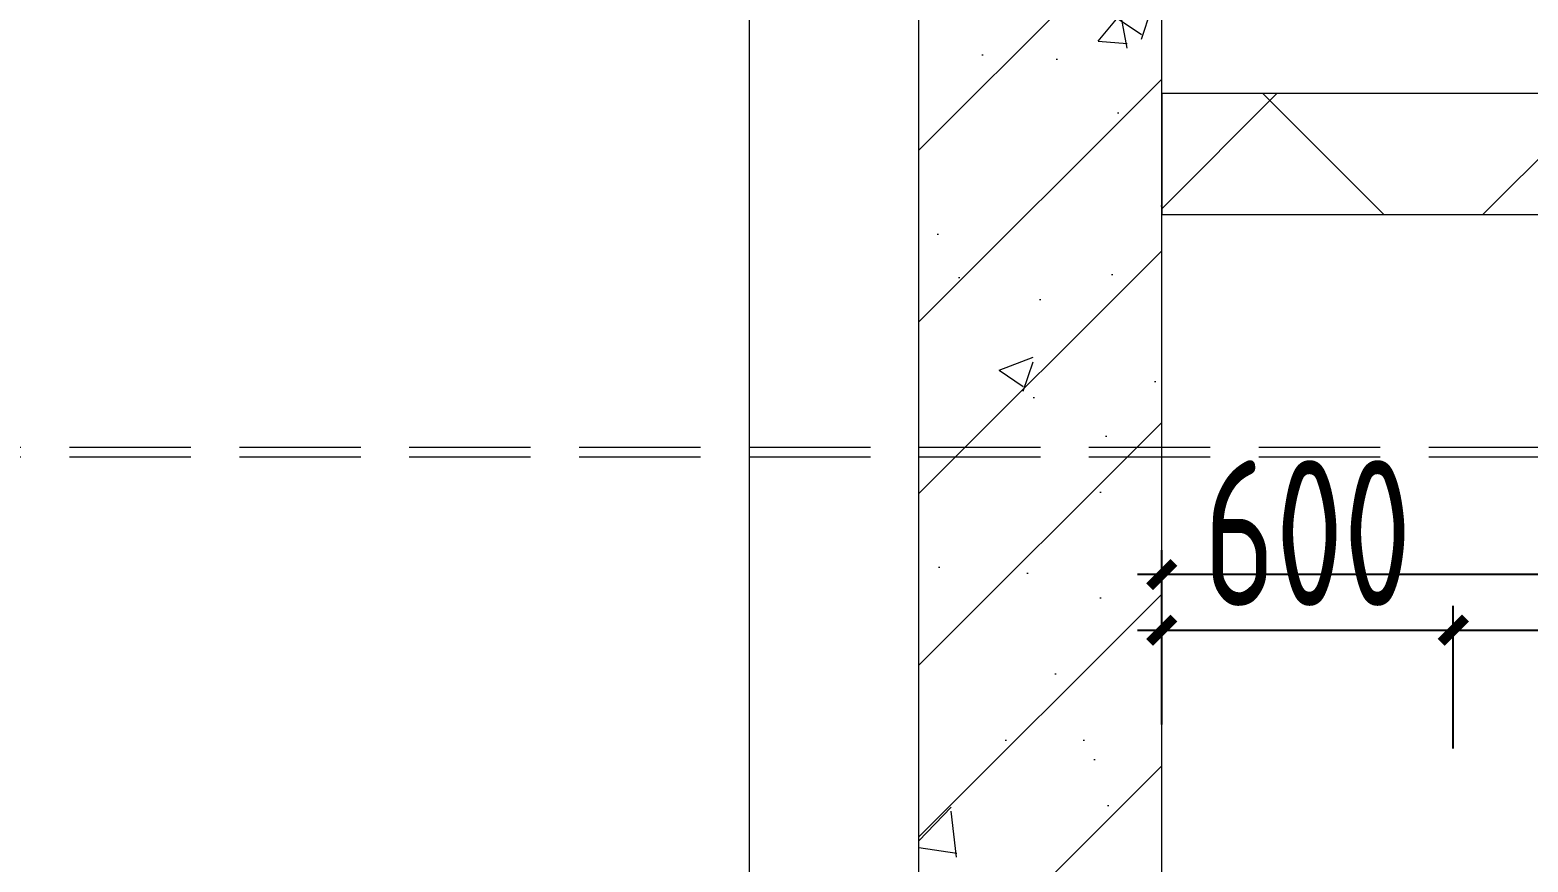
# Model space of a CAD drawing. Extents: x 4 to 13611208, y -605838 to 574722.
# Drawn here: x 13246916 to 13250002, y 205876 to 207590 of the extents above; entities that cross this region are included whole.
import ezdxf

# ---------------------------------------------------------------- set-up
doc = ezdxf.new("R2010")
doc.units = 0
doc.header["$LTSCALE"] = 1000
doc.header["$MEASUREMENT"] = 0
doc.linetypes.add('DASH', pattern=[0.35, 0.25, -0.1])
doc.linetypes.add('DOTE', pattern=[2.42, 2, -0.2, 0.02, -0.2])
doc.layers.add('DUCT-K-P标注', color=7, linetype='Continuous')
doc.layers.add('SXT-标注', color=7, linetype='Continuous')
doc.layers.add('建筑底图', color=8, linetype='Continuous', lineweight=13)
doc.styles.add('du', font='gbenor.shx', dxfattribs={"width": 0.8, "bigfont": 'hztxt.shx'})
doc.dimstyles.new('67', dxfattribs={"dimscale": 100, "dimtxt": 3, "dimasz": 0.5, "dimexe": 0.5, "dimexo": 2, "dimgap": 0.5, "dimtad": 2, "dimdec": 0, "dimrnd": 5, "dimzin": 0, "dimdsep": 46, "dimtxsty": 'du', "dimblk": 'ARCHTICK', "dimcen": 0, "dimdle": 0.5, "dimclrd": 256, "dimclre": 256, "dimclrt": 256, "dimazin": 0, "dimtfac": 1, "dimtdec": 0, "dimtix": 1, "dimtmove": 2, "dimatfit": 3, "dimfxl": 100, "dimtolj": 1, "dimtzin": 0, "dimlwd": -1, "dimlwe": -1, "dimarcsym": 0})

# ---------------------------------------------------------------- blocks, each defined once
blk = doc.blocks.new('_ArchTick')
at = {"color": 0, "linetype": 'ByBlock', "const_width": 0.4}
blk.add_lwpolyline([(-0.5, -0.5), (0.5, 0.5)], dxfattribs=at)
blk = doc.blocks.new('*D895')
at = {"layer": 'DUCT-K-P标注', "transparency": 16777216}
for p, q in [((13249247.4, 206159.5), (13249247.4, 206403.5)), ((13249848.1, 206109.5), (13249848.1, 206403.5)), ((13249197.4, 206353.5), (13249898.1, 206353.5))]:
    blk.add_line(p, q, dxfattribs=at)
at = {"layer": 'DUCT-K-P标注', "transparency": 16777216, "xscale": 50, "yscale": 50, "zscale": 50, "rotation": 180}
blk.add_blockref('_ArchTick', (13249247.4, 206353.5), dxfattribs=at)
at = {"layer": 'DUCT-K-P标注', "transparency": 16777216, "xscale": 50, "yscale": 50, "zscale": 50}
blk.add_blockref('_ArchTick', (13249848.1, 206353.5), dxfattribs=at)
at = {"layer": 'DUCT-K-P标注', "transparency": 16777216, "insert": (13249547.8, 206553.5), "char_height": 300, "attachment_point": 5, "style": 'du'}
blk.add_mtext('\\A1;600', dxfattribs=at)
blk = doc.blocks.new('*D896')
at = {"layer": 'DUCT-K-P标注', "transparency": 16777216}
for p, q in [((13249848.1, 206109.5), (13249848.1, 206403.5)), ((13251647.3, 206109.5), (13251647.3, 206403.5)), ((13249798.1, 206353.5), (13251697.3, 206353.5))]:
    blk.add_line(p, q, dxfattribs=at)
at = {"layer": 'DUCT-K-P标注', "transparency": 16777216, "xscale": 50, "yscale": 50, "zscale": 50, "rotation": 180}
blk.add_blockref('_ArchTick', (13249848.1, 206353.5), dxfattribs=at)
at = {"layer": 'DUCT-K-P标注', "transparency": 16777216, "xscale": 50, "yscale": 50, "zscale": 50}
blk.add_blockref('_ArchTick', (13251647.3, 206353.5), dxfattribs=at)
at = {"layer": 'DUCT-K-P标注', "transparency": 16777216, "insert": (13250747.7, 206553.5), "char_height": 300, "attachment_point": 5, "style": 'du'}
blk.add_mtext('\\A1;1800', dxfattribs=at)
blk = doc.blocks.new('*D1831')
at = {"layer": 'SXT-标注', "transparency": 16777216}
for p, q in [((13249247.4, 206159.5), (13249247.4, 206518)), ((13251897.3, 206259.5), (13251897.3, 206518)), ((13251947.3, 206468), (13249197.4, 206468))]:
    blk.add_line(p, q, dxfattribs=at)
at = {"layer": 'SXT-标注', "transparency": 16777216, "xscale": 50, "yscale": 50, "zscale": 50, "rotation": 180}
blk.add_blockref('_ArchTick', (13249247.4, 206468), dxfattribs=at)
at = {"layer": 'SXT-标注', "transparency": 16777216, "xscale": 50, "yscale": 50, "zscale": 50}
blk.add_blockref('_ArchTick', (13251897.3, 206468), dxfattribs=at)
at = {"layer": 'SXT-标注', "transparency": 16777216, "insert": (13250572.3, 206668), "char_height": 300, "attachment_point": 5, "style": 'du'}
blk.add_mtext('\\A1;2650', dxfattribs=at)

msp = doc.modelspace()

# ---------------------------------------------------------------- hatches: boundary and pattern name
at = {"layer": '建筑底图'}
h = msp.add_hatch(dxfattribs=at)
h.set_pattern_fill('钢筋混凝土', color=8, scale=100, style=0)
h.set_pattern_definition([(45, (793255.26, 8e-09), (-176.7766953, 176.7766953), []), (50, (793255.26, 8e-09), (717.260183, -62.752135), [75, -825]), (355, (793255.26, 8e-09), (-138.751334, 752.192134), [60, -660]), (100.4514, (793315, -5.2), (578.50938, 689.439542), [63.74019, -701.14211]), (46.1842, (793255.26, 200), (1067.24105, -165.519014), [112.5, -1237.5]), (96.6356, (793344.2, 186.2), (934.662706, 974.11787), [95.61029, -1051.713]), (351.1842, (793255.3, 200), (934.66195, 974.1186), [90, -990]), (21, (793355.26, 150), (596.907052, -402.61889), [75, -825]), (326, (793355.26, 150), (243.31533, 725.150045), [60, -660]), (71.4514, (793405, 116.45), (840.22263, 322.530497), [63.74019, -701.14211]), (37.5, (793255.26, 8e-09), (12.1598553, 332.893854), [0, -652, 0, -670, 0, -662.5]), (7.5, (793255.26, 8e-09), (263.069537, 394.411712), [0, -382, 0, -637, 0, -252.5]), (327.5, (793032.26, 8e-09), (533.822436, -22.554872), [0, -250, 0, -780, 0, -1035]), (317.5, (792932.26, 8e-09), (583.18617, 100.104982), [0, -325, 0, -518, 0, -735])])
h.paths.add_polyline_path([(13249247.4, 207854.5), (13248747.4, 207854.5), (13248747.4, 205209.5), (13249247.4, 205209.5)])
h = msp.add_hatch(dxfattribs=at)
h.set_pattern_fill('ANSI37', color=8, scale=300, style=0)
h.set_pattern_definition([(45, (0, 0), (-336.759605, 336.759605), []), (135, (0, 0), (-336.759605, -336.759605), [])])
h.paths.add_polyline_path([(13251872.4, 207209.5), (13251872.4, 207459.5), (13251997.4, 207459.5), (13249247.4, 207459.5), (13249247.4, 207209.5)])

# ---------------------------------------------------------------- linework, layer by layer
at = {"layer": '建筑底图', "color": 8, "linetype": 'DOTE'}
for p, q in [((13248397.4, 226059.5), (13248397.4, 202646.5)), ((13248397.4, 209559.5), (13248397.4, 180083))]:
    msp.add_line(p, q, dxfattribs=at)
at = {"layer": '建筑底图', "color": 8}
for p, q in [((13248747.4, 205209.5), (13248747.4, 209609.5)), ((13249247.4, 205209.5), (13249247.4, 209609.5)), ((13248747.4, 205209.5), (13248747.4, 207619.5)), ((13249247.4, 205209.5), (13249247.4, 207619.5)), ((13249247.4, 207459.5), (13251872.4, 207459.5)), ((13249247.4, 207459.5), (13249247.4, 207209.5)), ((13249247.4, 207209.5), (13251872.4, 207209.5))]:
    msp.add_line(p, q, dxfattribs=at)
at = {"layer": '建筑底图', "color": 8, "linetype": 'DASH'}
for p, q in [((13271047.4, 206729.5), (13237197.4, 206729.5)), ((13271047.4, 206729.5), (13237197.4, 206729.5)), ((13271047.4, 206709.5), (13237197.4, 206709.5)), ((13271047.4, 206709.5), (13237197.4, 206709.5))]:
    msp.add_line(p, q, dxfattribs=at)

# ---------------------------------------------------------------- dimensions: what is measured, and where the dimension line sits
at = {"layer": 'DUCT-K-P标注'}
for base, p1, p2, picture, middle in [((13249848.1, 206353.5), (13249247.4, 205959.5), (13249848.1, 205909.5), '*D895', (13249547.8, 206553.5)), ((13251647.3, 206353.5), (13249848.1, 205909.5), (13251647.3, 205909.5), '*D896', (13250747.7, 206553.5))]:
    dim = msp.add_linear_dim(base=base, p1=p1, p2=p2, dimstyle='67', dxfattribs=at)
    dim.commit()
    dim.dimension.update_dxf_attribs({"geometry": picture, "text_midpoint": middle})
at = {"layer": 'SXT-标注'}
dim = msp.add_linear_dim(base=(13249247.4, 206468), p1=(13251897.3, 206059.5), p2=(13249247.4, 205959.5), dimstyle='67', dxfattribs=at)
dim.commit()
dim.dimension.update_dxf_attribs({"geometry": '*D1831', "text_midpoint": (13250572.3, 206668)})

doc.saveas('drawing.dxf')
